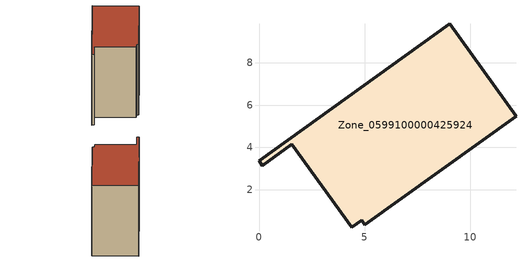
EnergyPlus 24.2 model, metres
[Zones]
Zone_0599100000425924
 floor ground (C_G): 9.03,9.85 12.18,5.49 5.02,0.34 4.86,0.55 4.39,0.22 1.56,4.16 0.17,3.13 0,3.36 z0
 wall outside (C_F): 4.39,0.22 4.86,0.55 5.02,0.34 12.18,5.49 9.03,9.85 0,3.36 0.17,3.13 1.56,4.16 4.39,0.22 z0:9.32
 roof outside (C_R): 5.02,0.34 12.18,5.49 9.03,9.85 0,3.36 0.17,3.13 1.56,4.16 4.39,0.22 4.86,0.55 z9.32
[BUILDING]
Pand.0599100000425924: North Axis=0; Terrain=City; Loads Convergence Tolerance Value=0.04; Temperature Convergence Tolerance Value=0.4; Solar Distribution=FullExterior; Maximum Number of Warmup Days=25; Minimum Number of Warmup Days=1
[Site:Location]
Rotterdam.The.Hague.AP_ZH_NLD Design_Conditions: Latitude=51.96; Longitude=4.45; Time Zone=1; Elevation=-4.5
[SITE:GROUNDTEMPERATURE:BUILDINGSURFACE]
18, 18, 18, 18, 18, 18, 18, 18, 18, 18, 18, 18
[MATERIAL] Thermal Absorptance=0.9; Solar Absorptance=0.7; Visible Absorptance=0.7
Name | Roughness | Thickness | Conductivity | Density | Specific Heat
G.TI.2006-2014 | MediumSmooth | 0.15 | 0.06 | 540 | 1210
F.TI.2006-2014 | Rough | 0.3 | 0.12 | 1920 | 840
R.TI.2006-2014 | MediumRough | 0.2 | 0.08 | 1500 | 1000
[CONSTRUCTION]
C_G: G.TI.2006-2014
C_F: F.TI.2006-2014
C_R: R.TI.2006-2014
[ZONE]
Zone_0599100000425924: Type=1; Multiplier=1; Ceiling Height=Autocalculate; Volume=Autocalculate; Floor Area=autocalculate; Part of Total Floor Area=Yes
[ZONEINFILTRATION:DESIGNFLOWRATE]
Infil_Zone_0599100000425924: Zone or ZoneList or Space or SpaceList=Zone_0599100000425924; Schedule=AlwaysOn; Design Flow Rate Calculation Method=Flow/Area; Flow Rate per Floor Area=0.0015; Constant Term Coefficient=1; Temperature Term Coefficient=0; Velocity Term Coefficient=0; Velocity Squared Term Coefficient=0
[HVACTEMPLATE:ZONE:IDEALLOADSAIRSYSTEM]
Zone_0599100000425924: Maximum Heating Supply Air Temperature=50; Minimum Cooling Supply Air Temperature=13; Maximum Heating Supply Air Humidity Ratio=0.0156; Minimum Cooling Supply Air Humidity Ratio=0.0077; Heating Limit=NoLimit; Cooling Limit=NoLimit; Dehumidification Control Type=ConstantSensibleHeatRatio; Cooling Sensible Heat Ratio=0.7; Dehumidification Setpoint=60; Humidification Control Type=None; Humidification Setpoint=30; Outdoor Air Method=None; Outdoor Air Flow Rate per Person=0.00944; Outdoor Air Flow Rate per Zone Floor Area=0; Outdoor Air Flow Rate per Zone=0; Demand Controlled Ventilation Type=None; Outdoor Air Economizer Type=NoEconomizer; Heat Recovery Type=None; Sensible Heat Recovery Effectiveness=0.7; Latent Heat Recovery Effectiveness=0.65
[ZONECONTROL:THERMOSTAT]
ThermostatControl_Zone_0599100000425924: Zone or ZoneList=Zone_0599100000425924; Control Type Schedule=DualSetpointControlType; Control 1=Thermostat_Zone_0599100000425924; Temperature Difference Between Cutout And Setpoint=0
[THERMOSTATSETPOINT:DUALSETPOINT]
Thermostat_Zone_0599100000425924: Heating Setpoint Temperature Schedule=HeatingSetpoint_Zone_0599100000425924; Cooling Setpoint Temperature Schedule=CoolingSetpoint_Zone_0599100000425924
[SCHEDULE:COMPACT]
HeatingSetpoint_Zone_0599100000425924: Through: 12/31, For: AllDays, Until: 24:00, 21
CoolingSetpoint_Zone_0599100000425924: Through: 12/31, For: AllDays, Until: 24:00, 24
DualSetpointControlType: Through: 12/31, For: AllDays, Until: 24:00, 4
AlwaysOn: Through: 12/31, For: AllDays, Until: 24:00, 1
